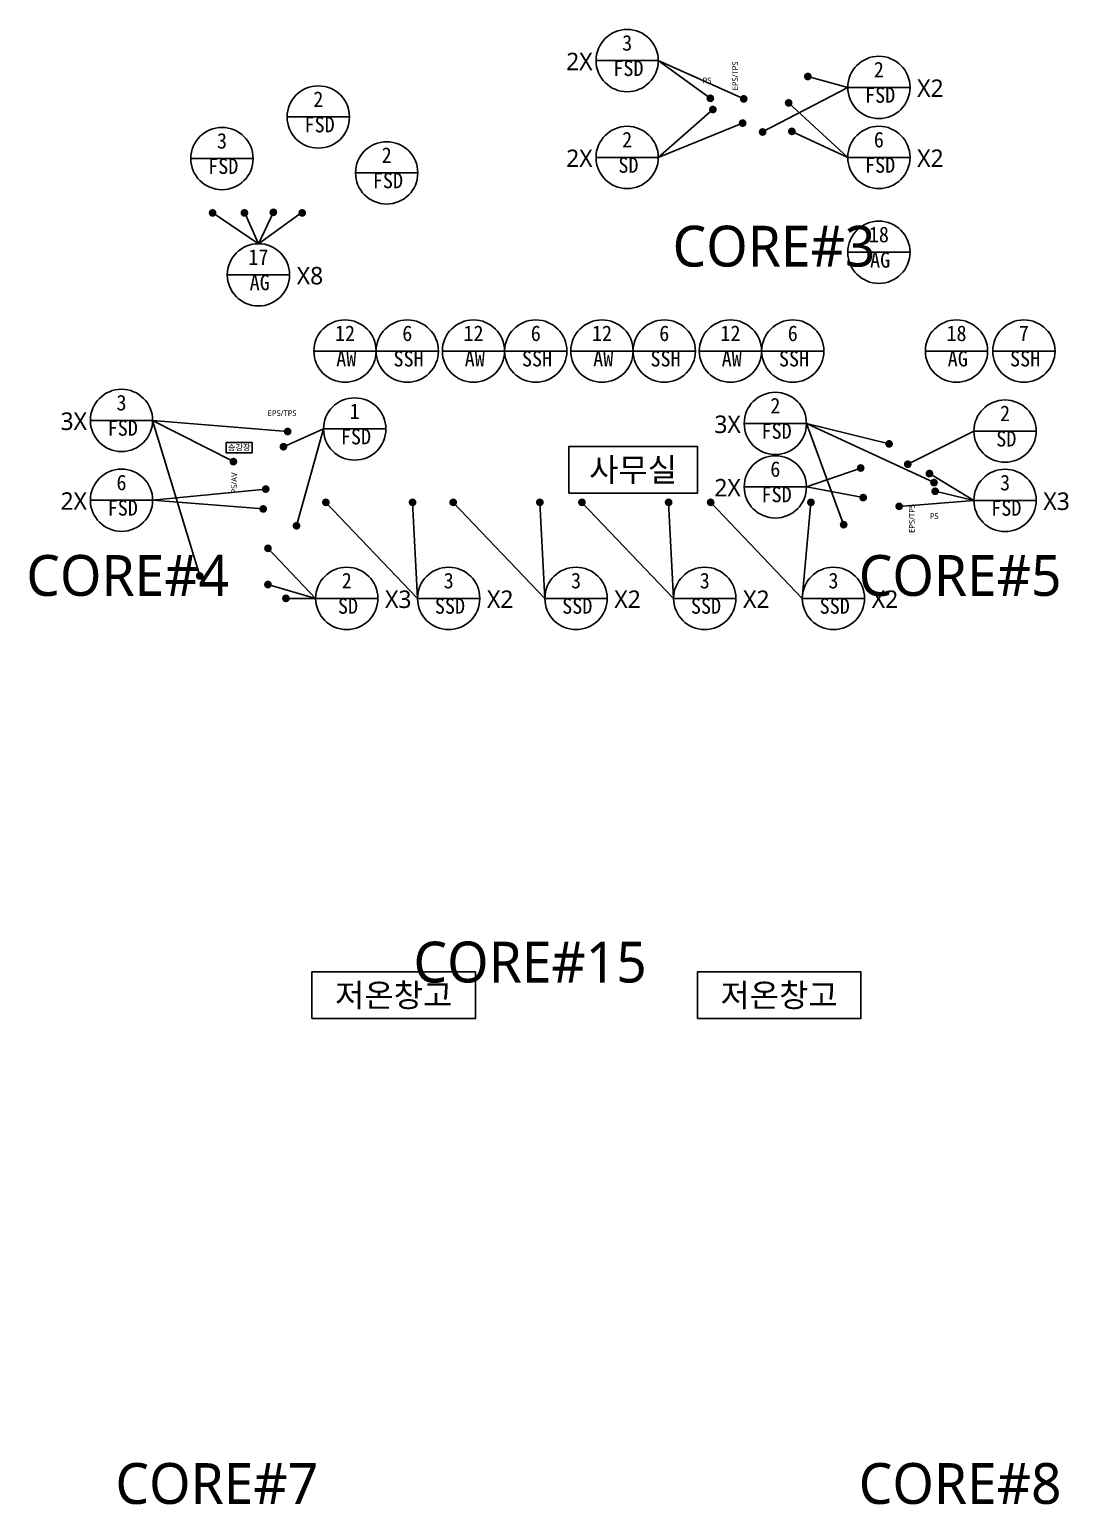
# Model space of a CAD drawing. Header units: millimetres. Extents: x 3479419 to 5579419, y 522746 to 3162891.
# Drawn here: x 4852937 to 4941883, y 1143279 to 1269597 of the extents above; entities that cross this region are included whole.
import ezdxf
from ezdxf.enums import TextEntityAlignment as Align

# ---------------------------------------------------------------- set-up
doc = ezdxf.new("R2010")
doc.units = ezdxf.units.MM
doc.layers.get('Defpoints').update_dxf_attribs({"color": 140})
for name, color, linetype, lineweight in [('A-MKXX-SYMB', 7, 'Continuous', 25), ('A-XXXX-SYMB', 7, 'Continuous', 25), ('A-XXXX-TXT2', 3, 'Continuous', 25)]:
    doc.layers.add(name, color=color, linetype=linetype, lineweight=lineweight)
doc.layers.add('AA-SYMB', color=1, linetype='Continuous')
doc.styles.add('XR-평면도$0$맑은 고딕', font='malgun.ttf')
doc.styles.add('돋움', font='')
doc.styles.add('돋음', font='')
doc.styles.add('맑은 고딕', font='malgun.ttf')
doc.styles.add('맑은고딕', font='malgun.ttf')
doc.styles.get('돋움').set_extended_font_data('DotumChe')
doc.styles.get('돋음').set_extended_font_data('Dotum')

# ---------------------------------------------------------------- blocks, each defined once
blk = doc.blocks.new('글_사무실')
at = {"layer": 'A-XXXX-TXT2', "color": 0}
blk.add_lwpolyline([(-5500, -2000), (5500, -2000), (5500, 2000), (-5500, 2000)], close=True, dxfattribs=at)
at = {"layer": 'A-XXXX-TXT2', "style": '맑은고딕'}
blk.add_text('사무실', height=2000, dxfattribs=at).set_placement((0, 0), align=Align.MIDDLE_CENTER)
blk = doc.blocks.new('글_승강장')
at = {"layer": 'A-XXXX-TXT2', "color": 0, "ltscale": 100}
blk.add_lwpolyline([(-1100, 450), (-1100, -450), (1100, -450), (1100, 450)], close=True, dxfattribs=at)
at = {"layer": 'A-XXXX-TXT2', "ltscale": 100, "style": 'XR-평면도$0$맑은 고딕'}
blk.add_text('승강장', height=500, dxfattribs=at).set_placement((0, 0), align=Align.MIDDLE_CENTER)
blk = doc.blocks.new('글_저온창고')
at = {"layer": 'A-XXXX-TXT2', "color": 0}
blk.add_lwpolyline([(-7000, -2000), (7000, -2000), (7000, 2000), (-7000, 2000)], close=True, dxfattribs=at)
at = {"layer": 'A-XXXX-TXT2', "style": '맑은고딕'}
blk.add_text('저온창고', height=2000, dxfattribs=at).set_placement((0, 0), align=Align.MIDDLE_CENTER)
blk = doc.blocks.new('WINSYMBOL-flat-1')
at = {"layer": 'AA-SYMB', "color": 3}
blk.add_line((-1440, 0), (1440, 0), dxfattribs=at)
blk.add_circle((0, 0), 1440, dxfattribs=at)
at = {"layer": 'AA-SYMB', "style": '돋음'}
blk.add_attdef('0', text='', height=720, dxfattribs=at).set_placement((0, 246), align=Align.CENTER)
at = {"layer": 'AA-SYMB', "style": '돋음', "width": 0.95}
blk.add_attdef('FSD', text='', height=720, dxfattribs=at).set_placement((59, -927), align=Align.CENTER)
blk = doc.blocks.new('A$C425F3A2A')
at = {"layer": 'Defpoints', "style": '맑은고딕'}
for s, p in [('CORE#3', (185932, 144972)), ('CORE#4', (130605, 116772)), ('CORE#5', (201868, 116772)), ('CORE#15', (166357, 83662)), ('CORE#7', (138234, 39007)), ('CORE#8', (201868, 39007))]:
    blk.add_text(s, height=3500, dxfattribs=at).set_placement(p, align=Align.BOTTOM_RIGHT)

msp = doc.modelspace()

# ---------------------------------------------------------------- hatches: boundary and pattern name
at = {"layer": 'A-MKXX-SYMB'}
h = msp.add_hatch(color=256, dxfattribs=at)
edge = h.paths.add_edge_path()
edge.add_arc((4919569.4, 1265572.1), 333.3, 180, 540, ccw=False)
h = msp.add_hatch(color=256, dxfattribs=at)
edge = h.paths.add_edge_path()
edge.add_arc((4911220.3, 1263703.9), 333.3, 0, 360, ccw=False)
h = msp.add_hatch(color=256, dxfattribs=at)
edge = h.paths.add_edge_path()
edge.add_arc((4914080.6, 1263656.2), 333.3, 0, 360, ccw=False)
h = msp.add_hatch(color=256, dxfattribs=at)
edge = h.paths.add_edge_path()
edge.add_arc((4917925.8, 1263311.7), 333.3, 180, 540, ccw=False)
h = msp.add_hatch(color=256, dxfattribs=at)
edge = h.paths.add_edge_path()
edge.add_arc((4911440.8, 1262747.1), 333.3, 0, 360, ccw=False)
h = msp.add_hatch(color=256, dxfattribs=at)
edge = h.paths.add_edge_path()
edge.add_arc((4913985.8, 1261580.2), 333.3, 0, 360, ccw=False)
h = msp.add_hatch(color=256, dxfattribs=at)
edge = h.paths.add_edge_path()
edge.add_arc((4915694.3, 1260819), 333.3, 180, 540, ccw=False)
h = msp.add_hatch(color=256, dxfattribs=at)
edge = h.paths.add_edge_path()
edge.add_arc((4918201.5, 1260874.4), 333.3, 180, 540, ccw=False)
h = msp.add_hatch(color=256, dxfattribs=at)
edge = h.paths.add_edge_path()
edge.add_arc((4868611.2, 1253891.2), 333.3, 180, 540, ccw=False)
h = msp.add_hatch(color=256, dxfattribs=at)
edge = h.paths.add_edge_path()
edge.add_arc((4871336.8, 1253891.2), 333.3, 180, 540, ccw=False)
h = msp.add_hatch(color=256, dxfattribs=at)
edge = h.paths.add_edge_path()
edge.add_arc((4873811.8, 1253941.2), 333.3, 180, 540, ccw=False)
h = msp.add_hatch(color=256, dxfattribs=at)
edge = h.paths.add_edge_path()
edge.add_arc((4876286.8, 1253891.2), 333.3, 180, 540, ccw=False)
h = msp.add_hatch(color=256, dxfattribs=at)
edge = h.paths.add_edge_path()
edge.add_arc((4875037, 1235170.9), 333.3, 0, 360)
h = msp.add_hatch(color=256, dxfattribs=at)
edge = h.paths.add_edge_path()
edge.add_arc((4874677.9, 1233867.5), 333.3, 0, 360, ccw=False)
h = msp.add_hatch(color=256, dxfattribs=at)
edge = h.paths.add_edge_path()
edge.add_arc((4926529.3, 1234109.6), 333.3, 0, 360, ccw=False)
h = msp.add_hatch(color=256, dxfattribs=at)
edge = h.paths.add_edge_path()
edge.add_arc((4870391.9, 1232589), 333.3, 0, 360)
h = msp.add_hatch(color=256, dxfattribs=at)
edge = h.paths.add_edge_path()
edge.add_arc((4924094.3, 1232043.7), 333.3, 0, 360, ccw=False)
h = msp.add_hatch(color=256, dxfattribs=at)
edge = h.paths.add_edge_path()
edge.add_arc((4928122.9, 1232365.2), 333.3, 0, 360, ccw=False)
h = msp.add_hatch(color=256, dxfattribs=at)
edge = h.paths.add_edge_path()
edge.add_arc((4929978.7, 1231568.8), 333.3, 0, 360)
h = msp.add_hatch(color=256, dxfattribs=at)
edge = h.paths.add_edge_path()
edge.add_arc((4873159.3, 1230239.2), 333.3, 0, 360)
h = msp.add_hatch(color=256, dxfattribs=at)
edge = h.paths.add_edge_path()
edge.add_arc((4930370, 1230794.7), 333.3, 0, 360, ccw=False)
h = msp.add_hatch(color=256, dxfattribs=at)
edge = h.paths.add_edge_path()
edge.add_arc((4930470.2, 1230051.2), 333.3, 0, 360)
h = msp.add_hatch(color=256, dxfattribs=at)
edge = h.paths.add_edge_path()
edge.add_arc((4878308.8, 1229102.3), 333.3, 0, 360, ccw=False)
h = msp.add_hatch(color=256, dxfattribs=at)
edge = h.paths.add_edge_path()
edge.add_arc((4885726, 1229102.3), 333.3, 0, 360, ccw=False)
h = msp.add_hatch(color=256, dxfattribs=at)
edge = h.paths.add_edge_path()
edge.add_arc((4889210.1, 1229102.3), 333.3, 0, 360, ccw=False)
h = msp.add_hatch(color=256, dxfattribs=at)
edge = h.paths.add_edge_path()
edge.add_arc((4896627.2, 1229102.3), 333.3, 0, 360, ccw=False)
h = msp.add_hatch(color=256, dxfattribs=at)
edge = h.paths.add_edge_path()
edge.add_arc((4900230.5, 1229102.3), 333.3, 0, 360, ccw=False)
h = msp.add_hatch(color=256, dxfattribs=at)
edge = h.paths.add_edge_path()
edge.add_arc((4907647.6, 1229102.3), 333.3, 0, 360, ccw=False)
h = msp.add_hatch(color=256, dxfattribs=at)
edge = h.paths.add_edge_path()
edge.add_arc((4911250.9, 1229102.3), 333.3, 0, 360, ccw=False)
h = msp.add_hatch(color=256, dxfattribs=at)
edge = h.paths.add_edge_path()
edge.add_arc((4919834.1, 1229102.3), 333.3, 0, 360, ccw=False)
h = msp.add_hatch(color=256, dxfattribs=at)
edge = h.paths.add_edge_path()
edge.add_arc((4924309.3, 1229508.7), 333.3, 0, 360, ccw=False)
h = msp.add_hatch(color=256, dxfattribs=at)
edge = h.paths.add_edge_path()
edge.add_arc((4927387.4, 1228761.1), 333.3, 0, 360)
h = msp.add_hatch(color=256, dxfattribs=at)
edge = h.paths.add_edge_path()
edge.add_arc((4872944.3, 1228538.8), 333.3, 0, 360)
h = msp.add_hatch(color=256, dxfattribs=at)
edge = h.paths.add_edge_path()
edge.add_arc((4875794.7, 1227095.1), 333.3, 0, 360, ccw=False)
h = msp.add_hatch(color=256, dxfattribs=at)
edge = h.paths.add_edge_path()
edge.add_arc((4922635.9, 1227193), 333.3, 0, 360, ccw=False)
h = msp.add_hatch(color=256, dxfattribs=at)
edge = h.paths.add_edge_path()
edge.add_arc((4873350.8, 1225165.2), 333.3, 0, 360, ccw=False)
h = msp.add_hatch(color=256, dxfattribs=at)
edge = h.paths.add_edge_path()
edge.add_arc((4867511.8, 1222799.8), 333.3, 0, 360)
h = msp.add_hatch(color=256, dxfattribs=at)
edge = h.paths.add_edge_path()
edge.add_arc((4873350.8, 1222065.2), 333.3, 0, 360, ccw=False)
h = msp.add_hatch(color=256, dxfattribs=at)
edge = h.paths.add_edge_path()
edge.add_arc((4874887.9, 1220880.2), 333.3, 0, 360, ccw=False)

# ---------------------------------------------------------------- linework, layer by layer
for p, q in [((4868536.8, 1253941.2), (4872536.8, 1251253.1)), ((4872536.8, 1251253.1), (4871336.8, 1253941.2)), ((4872536.8, 1251253.1), (4876286.8, 1253941.2)), ((4873811.8, 1253941.2), (4872536.8, 1251253.1))]:
    msp.add_line(p, q)
at = {"layer": 'A-XXXX-SYMB'}
for p, q in [((4915694.3, 1260819), (4922982.1, 1264639.4)), ((4919569.4, 1265572.1), (4922982.1, 1264639.4)), ((4917925.8, 1263311.7), (4922982.1, 1258643.5)), ((4918201.5, 1260874.4), (4922982.1, 1258643.5)), ((4863479.7, 1236122.3), (4870391.9, 1232589)), ((4863479.7, 1236122.3), (4875037, 1235170.9)), ((4863479.7, 1236122.3), (4867511.8, 1222799.8)), ((4933785.3, 1229272), (4929978.7, 1231568.8)), ((4863479.7, 1229285.1), (4873159.3, 1230239.2)), ((4863479.7, 1229285.1), (4872944.3, 1228538.8)), ((4878308.8, 1229102.3), (4886154.8, 1220879.1)), ((4886154.8, 1220879.1), (4885726, 1229102.3)), ((4889210.1, 1229102.3), (4897056, 1220879.1)), ((4897056, 1220879.1), (4896627.2, 1229102.3)), ((4900230.5, 1229102.3), (4908076.4, 1220879.1)), ((4908076.4, 1220879.1), (4907647.6, 1229102.3)), ((4911250.9, 1229102.3), (4919096.8, 1220879.1)), ((4919096.8, 1220879.1), (4919834.1, 1229102.3)), ((4933785.3, 1229272), (4927387.4, 1228761.1)), ((4933785.3, 1229272), (4930470.2, 1230051.2)), ((4873350.8, 1225165.2), (4877429, 1220879.1)), ((4873350.8, 1222065.2), (4877429, 1220879.1)), ((4874887.9, 1220880.2), (4877429, 1220879.1))]:
    msp.add_line(p, q, dxfattribs=at)
for points in [[(4906768.1, 1266930.2), (4914080.6, 1263656.2)], [(4906768.1, 1266930.2), (4911220.3, 1263703.9)], [(4906768.1, 1258639.2), (4911440.8, 1262747.1)], [(4906768.1, 1258639.2), (4913985.8, 1261580.2)], [(4919452.6, 1235861.6), (4922635.9, 1227193)], [(4919452.6, 1235861.6), (4926529.3, 1234109.6)], [(4919452.6, 1235861.6), (4930370, 1230794.7)], [(4874677.9, 1233867.5), (4878109.3, 1235384.1), (4875794.7, 1227095.1)], [(4928122.9, 1232365.2), (4933785.3, 1235202.1)], [(4919452.6, 1230428.7), (4924094.3, 1232043.7)], [(4919452.6, 1230428.7), (4924309.3, 1229508.7)]]:
    msp.add_lwpolyline(points, dxfattribs=at)

# ---------------------------------------------------------------- block references
ref = msp.add_blockref('WINSYMBOL-flat-1', (4904101.5, 1266930.2), dxfattribs=dict(xscale=1.851851851790402, yscale=1.851851851790402, zscale=1.851851851790402))
ref.add_attrib('0', '3', dxfattribs={"layer": 'AA-SYMB', "color": 3, "height": 1333.3, "style": '돋움'}).set_placement((4904101.5, 1267385.8), align=Align.BOTTOM_CENTER)
ref.add_attrib('FSD', 'FSD', dxfattribs={"layer": 'AA-SYMB', "color": 3, "height": 1333.33, "style": '돋움'}).set_placement((4904209.9, 1265213.4), align=Align.BOTTOM_CENTER)
ref = msp.add_blockref('WINSYMBOL-flat-1', (4925648.7, 1264639.4), dxfattribs=dict(xscale=1.851851851790402, yscale=1.851851851790402, zscale=1.851851851790402))
ref.add_attrib('0', '2', dxfattribs={"layer": 'AA-SYMB', "color": 3, "height": 1333.3, "style": '돋움'}).set_placement((4925648.7, 1265095), align=Align.BOTTOM_CENTER)
ref.add_attrib('FSD', 'FSD', dxfattribs={"layer": 'AA-SYMB', "color": 3, "height": 1333.33, "style": '돋움'}).set_placement((4925757.2, 1262922.6), align=Align.BOTTOM_CENTER)
ref = msp.add_blockref('WINSYMBOL-flat-1', (4877661.8, 1262104.2), dxfattribs=dict(xscale=1.851851851790402, yscale=1.851851851790402, zscale=1.851851851790402))
ref.add_attrib('0', '2', dxfattribs={"layer": 'AA-SYMB', "color": 3, "height": 1333.3, "style": '돋움'}).set_placement((4877661.8, 1262559.8), align=Align.BOTTOM_CENTER)
ref.add_attrib('FSD', 'FSD', dxfattribs={"layer": 'AA-SYMB', "color": 3, "height": 1333.33, "style": '돋움'}).set_placement((4877770.3, 1260387.4), align=Align.BOTTOM_CENTER)
ref = msp.add_blockref('WINSYMBOL-flat-1', (4869413.2, 1258543.5), dxfattribs=dict(xscale=1.851851851790402, yscale=1.851851851790402, zscale=1.851851851790402))
ref.add_attrib('0', '3', dxfattribs={"layer": 'AA-SYMB', "color": 3, "height": 1333.3, "style": '돋움'}).set_placement((4869413.2, 1258999.1), align=Align.BOTTOM_CENTER)
ref.add_attrib('FSD', 'FSD', dxfattribs={"layer": 'AA-SYMB', "color": 3, "height": 1333.33, "style": '돋움'}).set_placement((4869521.7, 1256826.7), align=Align.BOTTOM_CENTER)
ref = msp.add_blockref('WINSYMBOL-flat-1', (4904101.5, 1258639.2), dxfattribs=dict(xscale=1.851851851790402, yscale=1.851851851790402, zscale=1.851851851790402))
ref.add_attrib('0', '2', dxfattribs={"layer": 'AA-SYMB', "color": 3, "height": 1333.3, "style": '돋움'}).set_placement((4904101.5, 1259094.8), align=Align.BOTTOM_CENTER)
ref.add_attrib('FSD', 'SD', dxfattribs={"layer": 'AA-SYMB', "color": 3, "height": 1333.33, "style": '돋움'}).set_placement((4904209.9, 1256922.4), align=Align.BOTTOM_CENTER)
ref = msp.add_blockref('WINSYMBOL-flat-1', (4925648.7, 1258643.5), dxfattribs=dict(xscale=1.851851851790402, yscale=1.851851851790402, zscale=1.851851851790402))
ref.add_attrib('0', '6', dxfattribs={"layer": 'AA-SYMB', "color": 3, "height": 1333.3, "style": '돋움'}).set_placement((4925648.7, 1259099.1), align=Align.BOTTOM_CENTER)
ref.add_attrib('FSD', 'FSD', dxfattribs={"layer": 'AA-SYMB', "color": 3, "height": 1333.33, "style": '돋움'}).set_placement((4925757.2, 1256926.7), align=Align.BOTTOM_CENTER)
ref = msp.add_blockref('WINSYMBOL-flat-1', (4883513.5, 1257316.2), dxfattribs=dict(xscale=1.851851851790402, yscale=1.851851851790402, zscale=1.851851851790402))
ref.add_attrib('0', '2', dxfattribs={"layer": 'AA-SYMB', "color": 3, "height": 1333.3, "style": '돋움'}).set_placement((4883513.5, 1257771.8), align=Align.BOTTOM_CENTER)
ref.add_attrib('FSD', 'FSD', dxfattribs={"layer": 'AA-SYMB', "color": 3, "height": 1333.33, "style": '돋움'}).set_placement((4883621.9, 1255599.4), align=Align.BOTTOM_CENTER)
ref = msp.add_blockref('WINSYMBOL-flat-1', (4925648.7, 1250518.6), dxfattribs=dict(xscale=1.851851851790402, yscale=1.851851851790402, zscale=1.851851851790402))
ref.add_attrib('0', '18', dxfattribs={"layer": 'AA-SYMB', "color": 3, "height": 1333.33, "style": '돋움'}).set_placement((4925648.7, 1250974.2), align=Align.BOTTOM_CENTER)
ref.add_attrib('FSD', 'AG', dxfattribs={"layer": 'AA-SYMB', "color": 3, "height": 1333.33, "style": '돋움'}).set_placement((4925757.2, 1248801.8), align=Align.BOTTOM_CENTER)
ref = msp.add_blockref('WINSYMBOL-flat-1', (4872536.8, 1248586.5), dxfattribs=dict(xscale=1.851851851790402, yscale=1.851851851790402, zscale=1.851851851790402))
ref.add_attrib('0', '17', dxfattribs={"layer": 'AA-SYMB', "color": 3, "height": 1333.33, "style": '돋움'}).set_placement((4872536.8, 1249042.1), align=Align.BOTTOM_CENTER)
ref.add_attrib('FSD', 'AG', dxfattribs={"layer": 'AA-SYMB', "color": 3, "height": 1333.33, "style": '돋움'}).set_placement((4872645.3, 1246869.7), align=Align.BOTTOM_CENTER)
ref = msp.add_blockref('WINSYMBOL-flat-1', (4879945.1, 1242057.9), dxfattribs=dict(xscale=1.851851851790402, yscale=1.851851851790402, zscale=1.851851851790402))
ref.add_attrib('0', '12', dxfattribs={"layer": 'AA-SYMB', "color": 3, "height": 1333.33, "style": '돋움'}).set_placement((4879945.1, 1242513.5), align=Align.BOTTOM_CENTER)
ref.add_attrib('FSD', 'AW', dxfattribs={"layer": 'AA-SYMB', "color": 3, "height": 1333.33, "style": '돋움'}).set_placement((4880053.6, 1240341.1), align=Align.BOTTOM_CENTER)
ref = msp.add_blockref('WINSYMBOL-flat-1', (4885278.5, 1242057.9), dxfattribs=dict(xscale=1.851851851790402, yscale=1.851851851790402, zscale=1.851851851790402))
ref.add_attrib('0', '6', dxfattribs={"layer": 'AA-SYMB', "color": 3, "height": 1333.3, "style": '돋움'}).set_placement((4885278.5, 1242513.5), align=Align.BOTTOM_CENTER)
ref.add_attrib('FSD', 'SSH', dxfattribs={"layer": 'AA-SYMB', "color": 3, "height": 1333.33, "style": '돋움'}).set_placement((4885386.9, 1240341.1), align=Align.BOTTOM_CENTER)
ref = msp.add_blockref('WINSYMBOL-flat-1', (4890945.1, 1242057.9), dxfattribs=dict(xscale=1.851851851790402, yscale=1.851851851790402, zscale=1.851851851790402))
ref.add_attrib('0', '12', dxfattribs={"layer": 'AA-SYMB', "color": 3, "height": 1333.33, "style": '돋움'}).set_placement((4890945.1, 1242513.5), align=Align.BOTTOM_CENTER)
ref.add_attrib('FSD', 'AW', dxfattribs={"layer": 'AA-SYMB', "color": 3, "height": 1333.33, "style": '돋움'}).set_placement((4891053.6, 1240341.1), align=Align.BOTTOM_CENTER)
ref = msp.add_blockref('WINSYMBOL-flat-1', (4896278.5, 1242057.9), dxfattribs=dict(xscale=1.851851851790402, yscale=1.851851851790402, zscale=1.851851851790402))
ref.add_attrib('0', '6', dxfattribs={"layer": 'AA-SYMB', "color": 3, "height": 1333.3, "style": '돋움'}).set_placement((4896278.5, 1242513.5), align=Align.BOTTOM_CENTER)
ref.add_attrib('FSD', 'SSH', dxfattribs={"layer": 'AA-SYMB', "color": 3, "height": 1333.33, "style": '돋움'}).set_placement((4896386.9, 1240341.1), align=Align.BOTTOM_CENTER)
ref = msp.add_blockref('WINSYMBOL-flat-1', (4901945.1, 1242057.9), dxfattribs=dict(xscale=1.851851851790402, yscale=1.851851851790402, zscale=1.851851851790402))
ref.add_attrib('0', '12', dxfattribs={"layer": 'AA-SYMB', "color": 3, "height": 1333.33, "style": '돋움'}).set_placement((4901945.1, 1242513.5), align=Align.BOTTOM_CENTER)
ref.add_attrib('FSD', 'AW', dxfattribs={"layer": 'AA-SYMB', "color": 3, "height": 1333.33, "style": '돋움'}).set_placement((4902053.6, 1240341.1), align=Align.BOTTOM_CENTER)
ref = msp.add_blockref('WINSYMBOL-flat-1', (4907278.5, 1242057.9), dxfattribs=dict(xscale=1.851851851790402, yscale=1.851851851790402, zscale=1.851851851790402))
ref.add_attrib('0', '6', dxfattribs={"layer": 'AA-SYMB', "color": 3, "height": 1333.3, "style": '돋움'}).set_placement((4907278.5, 1242513.5), align=Align.BOTTOM_CENTER)
ref.add_attrib('FSD', 'SSH', dxfattribs={"layer": 'AA-SYMB', "color": 3, "height": 1333.33, "style": '돋움'}).set_placement((4907386.9, 1240341.1), align=Align.BOTTOM_CENTER)
ref = msp.add_blockref('WINSYMBOL-flat-1', (4912945.1, 1242057.9), dxfattribs=dict(xscale=1.851851851790402, yscale=1.851851851790402, zscale=1.851851851790402))
ref.add_attrib('0', '12', dxfattribs={"layer": 'AA-SYMB', "color": 3, "height": 1333.33, "style": '돋움'}).set_placement((4912945.1, 1242513.5), align=Align.BOTTOM_CENTER)
ref.add_attrib('FSD', 'AW', dxfattribs={"layer": 'AA-SYMB', "color": 3, "height": 1333.33, "style": '돋움'}).set_placement((4913053.6, 1240341.1), align=Align.BOTTOM_CENTER)
ref = msp.add_blockref('WINSYMBOL-flat-1', (4918278.5, 1242057.9), dxfattribs=dict(xscale=1.851851851790402, yscale=1.851851851790402, zscale=1.851851851790402))
ref.add_attrib('0', '6', dxfattribs={"layer": 'AA-SYMB', "color": 3, "height": 1333.3, "style": '돋움'}).set_placement((4918278.5, 1242513.5), align=Align.BOTTOM_CENTER)
ref.add_attrib('FSD', 'SSH', dxfattribs={"layer": 'AA-SYMB', "color": 3, "height": 1333.33, "style": '돋움'}).set_placement((4918386.9, 1240341.1), align=Align.BOTTOM_CENTER)
ref = msp.add_blockref('WINSYMBOL-flat-1', (4932295.3, 1242057.9), dxfattribs=dict(xscale=1.851851851790402, yscale=1.851851851790402, zscale=1.851851851790402))
ref.add_attrib('0', '18', dxfattribs={"layer": 'AA-SYMB', "color": 3, "height": 1333.33, "style": '돋움'}).set_placement((4932295.3, 1242513.5), align=Align.BOTTOM_CENTER)
ref.add_attrib('FSD', 'AG', dxfattribs={"layer": 'AA-SYMB', "color": 3, "height": 1333.33, "style": '돋움'}).set_placement((4932403.7, 1240341.1), align=Align.BOTTOM_CENTER)
ref = msp.add_blockref('WINSYMBOL-flat-1', (4938062.8, 1242057.9), dxfattribs=dict(xscale=1.851851851790402, yscale=1.851851851790402, zscale=1.851851851790402))
ref.add_attrib('0', '7', dxfattribs={"layer": 'AA-SYMB', "color": 3, "height": 1333.3, "style": '돋움'}).set_placement((4938062.8, 1242513.5), align=Align.BOTTOM_CENTER)
ref.add_attrib('FSD', 'SSH', dxfattribs={"layer": 'AA-SYMB', "color": 3, "height": 1333.33, "style": '돋움'}).set_placement((4938171.2, 1240341.1), align=Align.BOTTOM_CENTER)
ref = msp.add_blockref('WINSYMBOL-flat-1', (4860813, 1236122.3), dxfattribs=dict(xscale=1.851851851790402, yscale=1.851851851790402, zscale=1.851851851790402))
ref.add_attrib('0', '3', dxfattribs={"layer": 'AA-SYMB', "color": 3, "height": 1333.3, "style": '돋움'}).set_placement((4860813, 1236577.9), align=Align.BOTTOM_CENTER)
ref.add_attrib('FSD', 'FSD', dxfattribs={"layer": 'AA-SYMB', "color": 3, "height": 1333.33, "style": '돋움'}).set_placement((4860921.5, 1234405.5), align=Align.BOTTOM_CENTER)
ref = msp.add_blockref('WINSYMBOL-flat-1', (4880776, 1235384.1), dxfattribs=dict(xscale=1.851851851790402, yscale=1.851851851790402, zscale=1.851851851790402))
ref.add_attrib('0', '1', dxfattribs={"layer": 'AA-SYMB', "color": 3, "height": 1333.3, "style": '돋움'}).set_placement((4880776, 1235839.7), align=Align.BOTTOM_CENTER)
ref.add_attrib('FSD', 'FSD', dxfattribs={"layer": 'AA-SYMB', "color": 3, "height": 1333.33, "style": '돋움'}).set_placement((4880884.4, 1233667.3), align=Align.BOTTOM_CENTER)
ref = msp.add_blockref('WINSYMBOL-flat-1', (4916786, 1235861.6), dxfattribs=dict(xscale=1.851851851790402, yscale=1.851851851790402, zscale=1.851851851790402))
ref.add_attrib('0', '2', dxfattribs={"layer": 'AA-SYMB', "color": 3, "height": 1333.3, "style": '돋움'}).set_placement((4916786, 1236317.2), align=Align.BOTTOM_CENTER)
ref.add_attrib('FSD', 'FSD', dxfattribs={"layer": 'AA-SYMB', "color": 3, "height": 1333.33, "style": '돋움'}).set_placement((4916894.4, 1234144.8), align=Align.BOTTOM_CENTER)
ref = msp.add_blockref('WINSYMBOL-flat-1', (4936451.9, 1235202.1), dxfattribs=dict(xscale=1.851851851790402, yscale=1.851851851790402, zscale=1.851851851790402))
ref.add_attrib('0', '2', dxfattribs={"layer": 'AA-SYMB', "color": 3, "height": 1333.3, "style": '돋움'}).set_placement((4936451.9, 1235657.7), align=Align.BOTTOM_CENTER)
ref.add_attrib('FSD', 'SD', dxfattribs={"layer": 'AA-SYMB', "color": 3, "height": 1333.33, "style": '돋움'}).set_placement((4936560.4, 1233485.3), align=Align.BOTTOM_CENTER)
for name, p in [('글_승강장', (4870886.8, 1233791.2)), ('글_사무실', (4904611.8, 1231891.2)), ('글_저온창고', (4884111.8, 1186891.2)), ('글_저온창고', (4917111.8, 1186891.2))]:
    msp.add_blockref(name, p)
ref = msp.add_blockref('WINSYMBOL-flat-1', (4916786, 1230428.7), dxfattribs=dict(xscale=1.851851851790402, yscale=1.851851851790402, zscale=1.851851851790402))
ref.add_attrib('0', '6', dxfattribs={"layer": 'AA-SYMB', "color": 3, "height": 1333.3, "style": '돋움'}).set_placement((4916786, 1230884.4), align=Align.BOTTOM_CENTER)
ref.add_attrib('FSD', 'FSD', dxfattribs={"layer": 'AA-SYMB', "color": 3, "height": 1333.33, "style": '돋움'}).set_placement((4916894.4, 1228712), align=Align.BOTTOM_CENTER)
ref = msp.add_blockref('WINSYMBOL-flat-1', (4860813, 1229285.1), dxfattribs=dict(xscale=1.851851851790402, yscale=1.851851851790402, zscale=1.851851851790402))
ref.add_attrib('0', '6', dxfattribs={"layer": 'AA-SYMB', "color": 3, "height": 1333.3, "style": '돋움'}).set_placement((4860813, 1229740.7), align=Align.BOTTOM_CENTER)
ref.add_attrib('FSD', 'FSD', dxfattribs={"layer": 'AA-SYMB', "color": 3, "height": 1333.33, "style": '돋움'}).set_placement((4860921.5, 1227568.3), align=Align.BOTTOM_CENTER)
ref = msp.add_blockref('WINSYMBOL-flat-1', (4936451.9, 1229272), dxfattribs=dict(xscale=1.851851851790402, yscale=1.851851851790402, zscale=1.851851851790402))
ref.add_attrib('0', '3', dxfattribs={"layer": 'AA-SYMB', "color": 3, "height": 1333.3, "style": '돋움'}).set_placement((4936451.9, 1229727.6), align=Align.BOTTOM_CENTER)
ref.add_attrib('FSD', 'FSD', dxfattribs={"layer": 'AA-SYMB', "color": 3, "height": 1333.33, "style": '돋움'}).set_placement((4936560.4, 1227555.2), align=Align.BOTTOM_CENTER)
ref = msp.add_blockref('WINSYMBOL-flat-1', (4880095.6, 1220879.1), dxfattribs=dict(xscale=1.851851851790402, yscale=1.851851851790402, zscale=1.851851851790402))
ref.add_attrib('0', '2', dxfattribs={"layer": 'AA-SYMB', "color": 3, "height": 1333.3, "style": '돋움'}).set_placement((4880095.6, 1221334.8), align=Align.BOTTOM_CENTER)
ref.add_attrib('FSD', 'SD', dxfattribs={"layer": 'AA-SYMB', "color": 3, "height": 1333.33, "style": '돋움'}).set_placement((4880204.1, 1219162.4), align=Align.BOTTOM_CENTER)
ref = msp.add_blockref('WINSYMBOL-flat-1', (4888821.5, 1220879.1), dxfattribs=dict(xscale=1.851851851790402, yscale=1.851851851790402, zscale=1.851851851790402))
ref.add_attrib('0', '3', dxfattribs={"layer": 'AA-SYMB', "color": 3, "height": 1333.3, "style": '돋움'}).set_placement((4888821.5, 1221334.8), align=Align.BOTTOM_CENTER)
ref.add_attrib('FSD', 'SSD', dxfattribs={"layer": 'AA-SYMB', "color": 3, "height": 1333.33, "style": '돋움'}).set_placement((4888929.9, 1219162.4), align=Align.BOTTOM_CENTER)
ref = msp.add_blockref('WINSYMBOL-flat-1', (4899722.7, 1220879.1), dxfattribs=dict(xscale=1.851851851790402, yscale=1.851851851790402, zscale=1.851851851790402))
ref.add_attrib('0', '3', dxfattribs={"layer": 'AA-SYMB', "color": 3, "height": 1333.3, "style": '돋움'}).set_placement((4899722.7, 1221334.8), align=Align.BOTTOM_CENTER)
ref.add_attrib('FSD', 'SSD', dxfattribs={"layer": 'AA-SYMB', "color": 3, "height": 1333.33, "style": '돋움'}).set_placement((4899831.1, 1219162.4), align=Align.BOTTOM_CENTER)
ref = msp.add_blockref('WINSYMBOL-flat-1', (4910743.1, 1220879.1), dxfattribs=dict(xscale=1.851851851790402, yscale=1.851851851790402, zscale=1.851851851790402))
ref.add_attrib('0', '3', dxfattribs={"layer": 'AA-SYMB', "color": 3, "height": 1333.3, "style": '돋움'}).set_placement((4910743.1, 1221334.8), align=Align.BOTTOM_CENTER)
ref.add_attrib('FSD', 'SSD', dxfattribs={"layer": 'AA-SYMB', "color": 3, "height": 1333.33, "style": '돋움'}).set_placement((4910851.5, 1219162.4), align=Align.BOTTOM_CENTER)
ref = msp.add_blockref('WINSYMBOL-flat-1', (4921763.5, 1220879.1), dxfattribs=dict(xscale=1.851851851790402, yscale=1.851851851790402, zscale=1.851851851790402))
ref.add_attrib('0', '3', dxfattribs={"layer": 'AA-SYMB', "color": 3, "height": 1333.3, "style": '돋움'}).set_placement((4921763.5, 1221334.8), align=Align.BOTTOM_CENTER)
ref.add_attrib('FSD', 'SSD', dxfattribs={"layer": 'AA-SYMB', "color": 3, "height": 1333.33, "style": '돋움'}).set_placement((4921871.9, 1219162.4), align=Align.BOTTOM_CENTER)
msp.add_blockref('A$C425F3A2A', (4739418.8, 1103270.6), dxfattribs=at)

# ---------------------------------------------------------------- texts
at = {"layer": 'A-XXXX-TXT2', "style": '맑은고딕'}
for s, p in [('2X', (4900012.9, 1266107.4)), ('X2', (4930059.9, 1263816.6)), ('2X', (4900012.9, 1257816.4)), ('X2', (4930059.9, 1257820.7)), ('X8', (4876948, 1247763.7)), ('3X', (4856724.5, 1235299.5)), ('3X', (4912697.4, 1235038.8)), ('2X', (4912697.4, 1229606)), ('2X', (4856724.5, 1228462.3)), ('X3', (4940863.1, 1228449.2)), ('X3', (4884506.8, 1220056.4)), ('X2', (4893232.6, 1220056.4)), ('X2', (4904133.9, 1220056.4)), ('X2', (4915154.3, 1220056.4)), ('X2', (4926174.6, 1220056.4))]:
    msp.add_text(s, height=1500, dxfattribs=at).set_placement(p, align=Align.CENTER)
at = {"layer": 'A-XXXX-TXT2', "ltscale": 100, "style": '맑은 고딕'}
for s, p in [('EPS/TPS', (4913341.7, 1265619.2)), ('PS/AV', (4870457.4, 1230766.2)), ('EPS/TPS', (4928474.7, 1227720.2))]:
    msp.add_text(s, height=500, rotation=90, dxfattribs=at).set_placement(p, align=Align.MIDDLE_CENTER)
for s, p in [('PS', (4910944.2, 1265222.7)), ('EPS/TPS', (4874561.8, 1236741.2)), ('PS', (4930387.1, 1227927.3))]:
    msp.add_text(s, height=500, dxfattribs=at).set_placement(p, align=Align.MIDDLE_CENTER)

doc.saveas('drawing.dxf')
